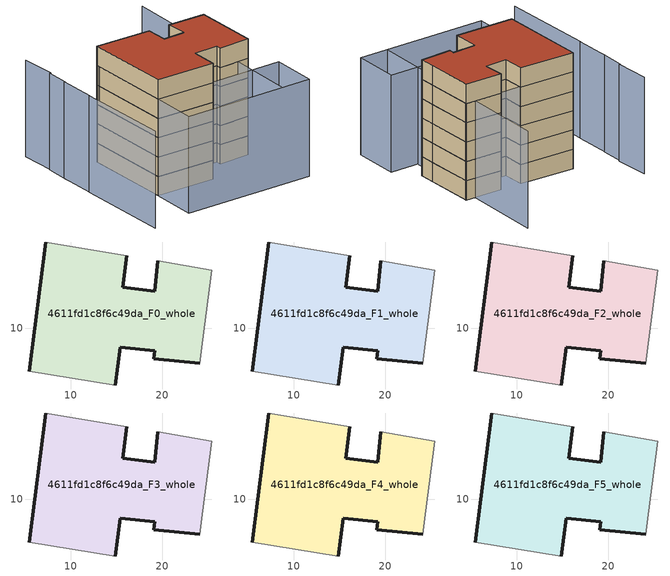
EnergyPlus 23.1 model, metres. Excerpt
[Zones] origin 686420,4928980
4611fd1c8f6c49da_F0_whole
 floor ground (EU_floor_Construction): 24.1,6.19 24.44,8.73 25.39,16.38 19.49,17.37 19.17,14.08 15.71,14.48 16.11,17.92 7.27,19.44 5.49,5.33 14.85,3.81 15.41,7.93 19.2,7.54 19.1,6.7 z0
 wall outside (EU_wall_Construction): 24.1,6.19 19.1,6.7 19.2,7.54 15.41,7.93 14.85,3.81 / 5.49,5.33 7.27,19.44 / 16.11,17.92 15.71,14.48 19.17,14.08 19.49,17.37 z0:3
 wall adiabatic (EU_wall_Construction): 14.85,3.81 5.49,5.33 / 7.27,19.44 16.11,17.92 / 19.49,17.37 25.39,16.38 24.44,8.73 24.1,6.19 z0:3
4611fd1c8f6c49da_F1_whole
 floor to 4611fd1c8f6c49da_F0_whole (EU_floor_Construction): 24.1,6.19 24.44,8.73 25.39,16.38 19.49,17.37 19.17,14.08 15.71,14.48 16.11,17.92 7.27,19.44 5.49,5.33 14.85,3.81 15.41,7.93 19.2,7.54 19.1,6.7 z3
 wall outside (EU_wall_Construction): 24.1,6.19 19.1,6.7 19.2,7.54 15.41,7.93 14.85,3.81 / 5.49,5.33 7.27,19.44 / 16.11,17.92 15.71,14.48 19.17,14.08 19.49,17.37 z3:6
 wall adiabatic (EU_wall_Construction): 14.85,3.81 5.49,5.33 / 7.27,19.44 16.11,17.92 / 19.49,17.37 25.39,16.38 24.44,8.73 24.1,6.19 z3:6
4611fd1c8f6c49da_F2_whole
 floor to 4611fd1c8f6c49da_F1_whole (EU_floor_Construction): 24.1,6.19 24.44,8.73 25.39,16.38 19.49,17.37 19.17,14.08 15.71,14.48 16.11,17.92 7.27,19.44 5.49,5.33 14.85,3.81 15.41,7.93 19.2,7.54 19.1,6.7 z6
 wall outside (EU_wall_Construction): 24.1,6.19 19.1,6.7 19.2,7.54 15.41,7.93 14.85,3.81 / 5.49,5.33 7.27,19.44 / 16.11,17.92 15.71,14.48 19.17,14.08 19.49,17.37 z6:9
 wall adiabatic (EU_wall_Construction): 14.85,3.81 5.49,5.33 / 7.27,19.44 16.11,17.92 / 19.49,17.37 25.39,16.38 24.44,8.73 24.1,6.19 z6:9
4611fd1c8f6c49da_F3_whole
 floor to 4611fd1c8f6c49da_F2_whole (EU_floor_Construction): 24.1,6.19 24.44,8.73 25.39,16.38 19.49,17.37 19.17,14.08 15.71,14.48 16.11,17.92 7.27,19.44 5.49,5.33 14.85,3.81 15.41,7.93 19.2,7.54 19.1,6.7 z9
 wall outside (EU_wall_Construction): 24.1,6.19 19.1,6.7 19.2,7.54 15.41,7.93 14.85,3.81 / 5.49,5.33 7.27,19.44 / 16.11,17.92 15.71,14.48 19.17,14.08 19.49,17.37 z9:12
 wall adiabatic (EU_wall_Construction): 14.85,3.81 5.49,5.33 / 7.27,19.44 16.11,17.92 / 19.49,17.37 25.39,16.38 24.44,8.73 24.1,6.19 z9:12
4611fd1c8f6c49da_F4_whole
 floor to 4611fd1c8f6c49da_F3_whole (EU_floor_Construction): 24.1,6.19 24.44,8.73 25.39,16.38 19.49,17.37 19.17,14.08 15.71,14.48 16.11,17.92 7.27,19.44 5.49,5.33 14.85,3.81 15.41,7.93 19.2,7.54 19.1,6.7 z12
 wall outside (EU_wall_Construction): 24.1,6.19 19.1,6.7 19.2,7.54 15.41,7.93 14.85,3.81 / 5.49,5.33 7.27,19.44 / 16.11,17.92 15.71,14.48 19.17,14.08 19.49,17.37 z12:15
 wall adiabatic (EU_wall_Construction): 14.85,3.81 5.49,5.33 / 7.27,19.44 16.11,17.92 / 19.49,17.37 25.39,16.38 24.44,8.73 24.1,6.19 z12:15
4611fd1c8f6c49da_F5_whole
 floor to 4611fd1c8f6c49da_F4_whole (EU_floor_Construction): 24.1,6.19 24.44,8.73 25.39,16.38 19.49,17.37 19.17,14.08 15.71,14.48 16.11,17.92 7.27,19.44 5.49,5.33 14.85,3.81 15.41,7.93 19.2,7.54 19.1,6.7 z15
 wall outside (EU_wall_Construction): 24.1,6.19 19.1,6.7 19.2,7.54 15.41,7.93 14.85,3.81 / 5.49,5.33 7.27,19.44 / 16.11,17.92 15.71,14.48 19.17,14.08 19.49,17.37 z15:18
 wall adiabatic (EU_wall_Construction): 14.85,3.81 5.49,5.33 / 7.27,19.44 16.11,17.92 / 19.49,17.37 25.39,16.38 24.44,8.73 24.1,6.19 z15:18
 roof outside (EU_roof_Construction): 25.39,16.38 24.44,8.73 24.1,6.19 19.1,6.7 19.2,7.54 15.41,7.93 14.85,3.81 5.49,5.33 7.27,19.44 16.11,17.92 15.71,14.48 19.17,14.08 19.49,17.37 z18
shading: -0.63,13 -2.38,-2 / 20.67,-4.23 25.76,29.07 / 0.19,18.76 -0.51,12.94 / 0.7,22.21 0.15,18.44 / 1.42,27.73 0.92,22.2 / 25.49,16.37 7.19,18.88 / 25.24,-4.89 4.44,-1.85 / 4.44,-1.85 5.49,5.33 / 5.49,5.33 26.29,2.29 / 26.29,2.29 25.24,-4.89 z0:15
[Building]
EU S2 Campaign: North Axis=0; Terrain=City; Solar Distribution=FullExterior
[Site:Location]
Bologna: Latitude=44.5; Longitude=11.25; Time Zone=1; Elevation=37
[SizingPeriod:WeatherFileDays]
AnnualSizingPeriod: Begin Month=1; Begin Day of Month=1; End Month=12; End Day of Month=31; Day of Week for Start Day=Monday; Use Weather File Daylight Saving Period=No; Use Weather File Rain and Snow Indicators=No
[MATERIAL]
EU_InternalMass_Material: Roughness=MediumRough; Thickness=0.1; Conductivity=1; Density=1800; Specific Heat=900; Thermal Absorptance=0.9; Solar Absorptance=0.7; Visible Absorptance=0.7
[MATERIAL:NOMASS] Roughness=MediumRough; Thermal Absorptance=0.9; Solar Absorptance=0.7; Visible Absorptance=0.7
Name | Thermal Resistance
EU_wall_NoMass | 0.905828
EU_roof_NoMass | 0.37593
EU_floor_NoMass | 0.67114
[CONSTRUCTION]
EU_wall_Construction: EU_wall_NoMass
EU_roof_Construction: EU_roof_NoMass
EU_floor_Construction: EU_floor_NoMass
EU_InternalMass_Construction: EU_InternalMass_Material
[ZONE] Type=1; Multiplier=1; Ceiling Height=autocalculate; Floor Area=autocalculate; Part of Total Floor Area=Yes
Name | Volume
4611fd1c8f6c49da_F0_whole | 639.992
4611fd1c8f6c49da_F1_whole; 4611fd1c8f6c49da_F2_whole; 4611fd1c8f6c49da_F3_whole; 4611fd1c8f6c49da_F4_whole; 4611fd1c8f6c49da_F5_whole | 639.991
[INTERNALMASS] Construction=EU_InternalMass_Construction; Surface Area=213.33
Name | Zone or ZoneList
4611fd1c8f6c49da_F0_whole_EU_InternalMass | 4611fd1c8f6c49da_F0_whole
4611fd1c8f6c49da_F1_whole_EU_InternalMass | 4611fd1c8f6c49da_F1_whole
4611fd1c8f6c49da_F2_whole_EU_InternalMass | 4611fd1c8f6c49da_F2_whole
4611fd1c8f6c49da_F3_whole_EU_InternalMass | 4611fd1c8f6c49da_F3_whole
4611fd1c8f6c49da_F4_whole_EU_InternalMass | 4611fd1c8f6c49da_F4_whole
4611fd1c8f6c49da_F5_whole_EU_InternalMass | 4611fd1c8f6c49da_F5_whole
[OTHEREQUIPMENT] Fuel Type=Electricity; Design Level Calculation Method=Watts/Area; Power per Zone Floor Area=1; Fraction Latent=0; Fraction Radiant=0; Fraction Lost=0; Carbon Dioxide Generation Rate=0; EndUse Subcategory=EU_Step8_InternalGains
Name | Zone or ZoneList or Space or SpaceList | Schedule
EU_Step8_InternalGain_4611fd1c8f6c49da_F0_whole_f000 | 4611fd1c8f6c49da_F0_whole | EU_Step8_GainSchedule_4611fd1c8f6c49da_F0_whole_f000
EU_Step8_InternalGain_4611fd1c8f6c49da_F1_whole_f000 | 4611fd1c8f6c49da_F1_whole | EU_Step8_GainSchedule_4611fd1c8f6c49da_F1_whole_f000
EU_Step8_InternalGain_4611fd1c8f6c49da_F2_whole_f000 | 4611fd1c8f6c49da_F2_whole | EU_Step8_GainSchedule_4611fd1c8f6c49da_F2_whole_f000
EU_Step8_InternalGain_4611fd1c8f6c49da_F3_whole_f000 | 4611fd1c8f6c49da_F3_whole | EU_Step8_GainSchedule_4611fd1c8f6c49da_F3_whole_f000
EU_Step8_InternalGain_4611fd1c8f6c49da_F4_whole_f000 | 4611fd1c8f6c49da_F4_whole | EU_Step8_GainSchedule_4611fd1c8f6c49da_F4_whole_f000
EU_Step8_InternalGain_4611fd1c8f6c49da_F5_whole_f000 | 4611fd1c8f6c49da_F5_whole | EU_Step8_GainSchedule_4611fd1c8f6c49da_F5_whole_f000
[ZONEVENTILATION:DESIGNFLOWRATE] Schedule=EU_AlwaysOn; Design Flow Rate Calculation Method=AirChanges/Hour; Air Changes per Hour=0.73129; Ventilation Type=Natural; Fan Pressure Rise=0; Fan Total Efficiency=1; Constant Term Coefficient=1; Temperature Term Coefficient=0; Velocity Term Coefficient=0; Velocity Squared Term Coefficient=0; Minimum Indoor Temperature=-100; Maximum Indoor Temperature=100; Delta Temperature=-100; Minimum Outdoor Temperature=-100; Maximum Outdoor Temperature=100; Maximum Wind Speed=40
Name | Zone or ZoneList or Space or SpaceList
EU_ConstantAir_4611fd1c8f6c49da_F0_whole | 4611fd1c8f6c49da_F0_whole
EU_ConstantAir_4611fd1c8f6c49da_F1_whole | 4611fd1c8f6c49da_F1_whole
EU_ConstantAir_4611fd1c8f6c49da_F2_whole | 4611fd1c8f6c49da_F2_whole
EU_ConstantAir_4611fd1c8f6c49da_F3_whole | 4611fd1c8f6c49da_F3_whole
EU_ConstantAir_4611fd1c8f6c49da_F4_whole | 4611fd1c8f6c49da_F4_whole
EU_ConstantAir_4611fd1c8f6c49da_F5_whole | 4611fd1c8f6c49da_F5_whole
[HVACTEMPLATE:THERMOSTAT] Constant Heating Setpoint=20; Constant Cooling Setpoint=50
EU_HeatOnly_4611fd1c8f6c49da_F0_whole; EU_HeatOnly_4611fd1c8f6c49da_F1_whole; EU_HeatOnly_4611fd1c8f6c49da_F2_whole; EU_HeatOnly_4611fd1c8f6c49da_F3_whole; EU_HeatOnly_4611fd1c8f6c49da_F4_whole; EU_HeatOnly_4611fd1c8f6c49da_F5_whole
[HVACTEMPLATE:ZONE:IDEALLOADSAIRSYSTEM] System Availability Schedule=EU_AlwaysOn; Maximum Heating Supply Air Temperature=50; Minimum Cooling Supply Air Temperature=13; Maximum Heating Supply Air Humidity Ratio=0.0156; Minimum Cooling Supply Air Humidity Ratio=0.0077; Heating Limit=NoLimit; Cooling Limit=NoLimit; Heating Availability Schedule=EU_AlwaysOn; Cooling Availability Schedule=EU_CoolingOff; Dehumidification Control Type=ConstantSensibleHeatRatio; Cooling Sensible Heat Ratio=0.7; Dehumidification Setpoint=60; Humidification Control Type=None; Humidification Setpoint=30; Outdoor Air Method=None; Outdoor Air Flow Rate per Person=0.00944; Outdoor Air Flow Rate per Zone Floor Area=0; Outdoor Air Flow Rate per Zone=0; Demand Controlled Ventilation Type=None; Outdoor Air Economizer Type=NoEconomizer; Heat Recovery Type=None; Sensible Heat Recovery Effectiveness=0.7; Latent Heat Recovery Effectiveness=0.65
Name | Template Thermostat
4611fd1c8f6c49da_F0_whole | EU_HeatOnly_4611fd1c8f6c49da_F0_whole
4611fd1c8f6c49da_F1_whole | EU_HeatOnly_4611fd1c8f6c49da_F1_whole
4611fd1c8f6c49da_F2_whole | EU_HeatOnly_4611fd1c8f6c49da_F2_whole
4611fd1c8f6c49da_F3_whole | EU_HeatOnly_4611fd1c8f6c49da_F3_whole
4611fd1c8f6c49da_F4_whole | EU_HeatOnly_4611fd1c8f6c49da_F4_whole
4611fd1c8f6c49da_F5_whole | EU_HeatOnly_4611fd1c8f6c49da_F5_whole
[SIZING:ZONE] Zone Cooling Design Supply Air Temperature Input Method=SupplyAirTemperature; Zone Cooling Design Supply Air Temperature=13; Zone Heating Design Supply Air Temperature Input Method=SupplyAirTemperature; Zone Heating Design Supply Air Temperature=50; Zone Cooling Design Supply Air Humidity Ratio=0.008; Zone Heating Design Supply Air Humidity Ratio=0.008; Cooling Design Air Flow Method=DesignDay; Cooling Design Air Flow Rate=0; Cooling Minimum Air Flow per Zone Floor Area=0.000762; Cooling Minimum Air Flow=0; Cooling Minimum Air Flow Fraction=0.2; Heating Design Air Flow Method=DesignDay; Heating Design Air Flow Rate=0; Heating Maximum Air Flow per Zone Floor Area=0.002032; Heating Maximum Air Flow=0.141576; Heating Maximum Air Flow Fraction=0.3; Account for Dedicated Outdoor Air System=No; Dedicated Outdoor Air System Control Strategy=NeutralSupplyAir; Dedicated Outdoor Air Low Setpoint Temperature for Design=autosize; Dedicated Outdoor Air High Setpoint Temperature for Design=autosize; Zone Load Sizing Method=Sensible Load Only No Latent Load; Zone Latent Cooling Design Supply Air Humidity Ratio Input Method=HumidityRatioDifference; Zone Cooling Design Supply Air Humidity Ratio Difference=0.005; Zone Latent Heating Design Supply Air Humidity Ratio Input Method=HumidityRatioDifference; Zone Humidification Design Supply Air Humidity Ratio Difference=0.005
4611fd1c8f6c49da_F0_whole; 4611fd1c8f6c49da_F1_whole; 4611fd1c8f6c49da_F2_whole; 4611fd1c8f6c49da_F3_whole; 4611fd1c8f6c49da_F4_whole; 4611fd1c8f6c49da_F5_whole
[SCHEDULE:CONSTANT]
Name | Hourly Value
EU_AlwaysOn | 1
EU_CoolingOff | 0
[SCHEDULE:FILE] Column Number=1; Rows to Skip at Top=0; Number of Hours of Data=8760; Column Separator=Comma; Interpolate to Timestep=No; Minutes per Item=60; Adjust Schedule for Daylight Savings=Yes
Name | File
EU_Step8_GainSchedule_4611fd1c8f6c49da_F0_whole_f000 | ../../schedules/4611fd1c8f6c49da/4611fd1c8f6c49da_F0_whole_f000_gain.csv
EU_Step8_GainSchedule_4611fd1c8f6c49da_F1_whole_f000 | ../../schedules/4611fd1c8f6c49da/4611fd1c8f6c49da_F1_whole_f000_gain.csv
EU_Step8_GainSchedule_4611fd1c8f6c49da_F2_whole_f000 | ../../schedules/4611fd1c8f6c49da/4611fd1c8f6c49da_F2_whole_f000_gain.csv
EU_Step8_GainSchedule_4611fd1c8f6c49da_F3_whole_f000 | ../../schedules/4611fd1c8f6c49da/4611fd1c8f6c49da_F3_whole_f000_gain.csv
EU_Step8_GainSchedule_4611fd1c8f6c49da_F4_whole_f000 | ../../schedules/4611fd1c8f6c49da/4611fd1c8f6c49da_F4_whole_f000_gain.csv
EU_Step8_GainSchedule_4611fd1c8f6c49da_F5_whole_f000 | ../../schedules/4611fd1c8f6c49da/4611fd1c8f6c49da_F5_whole_f000_gain.csv
